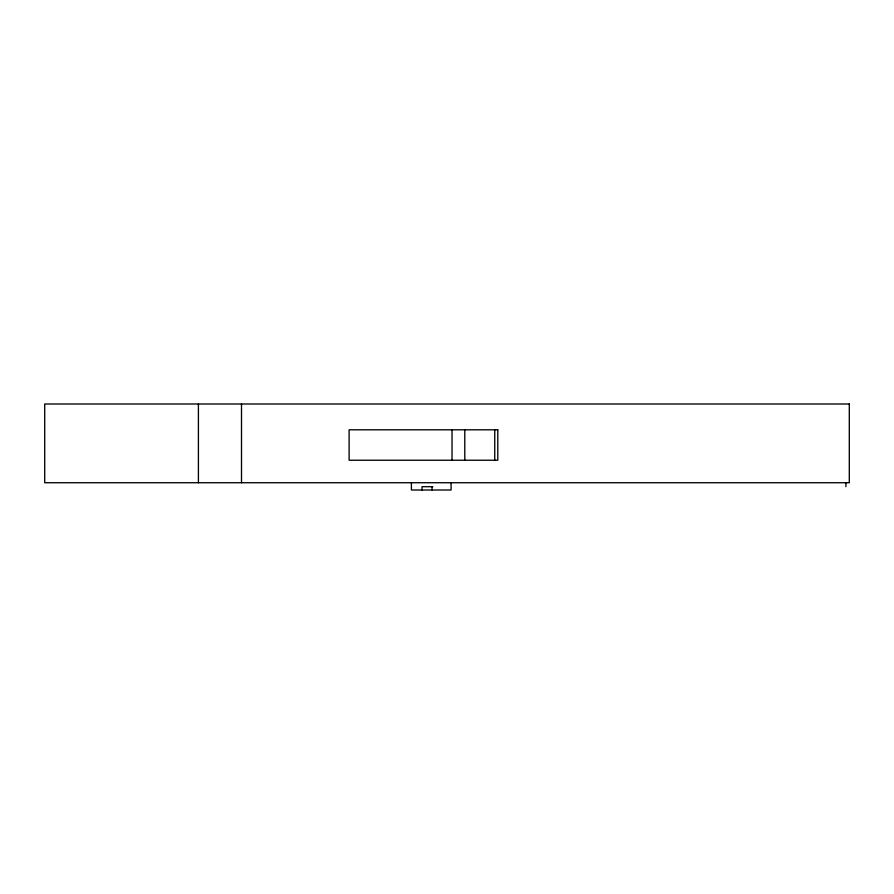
<?xml version="1.0" encoding="UTF-8"?>
<svg xmlns="http://www.w3.org/2000/svg" width="894" height="894" viewBox="0 0 894 894"><rect width="100%" height="100%" fill="white"/><g stroke="black" fill="none" stroke-linecap="round" stroke-linejoin="round"><path stroke-width="1.34" d="M432.886 486.694L422.024 486.694L422.024 490.001M845.903 482.726L845.903 486.694M494.751 429.802L494.751 460.231M464.791 429.802L464.791 460.231M452.029 429.802L452.029 460.231M451.079 482.726L451.079 490.001L411.408 490.001L411.408 482.726M432.048 486.694L432.048 490.001M241.503 403.999L241.503 482.726M198.412 403.999L198.412 482.726M849.3 403.999L44.7 403.999L44.7 482.726L849.3 482.726L849.3 403.999M497.79 429.802L349.107 429.802L349.107 460.231L497.79 460.231L497.79 429.802"/></g></svg>
